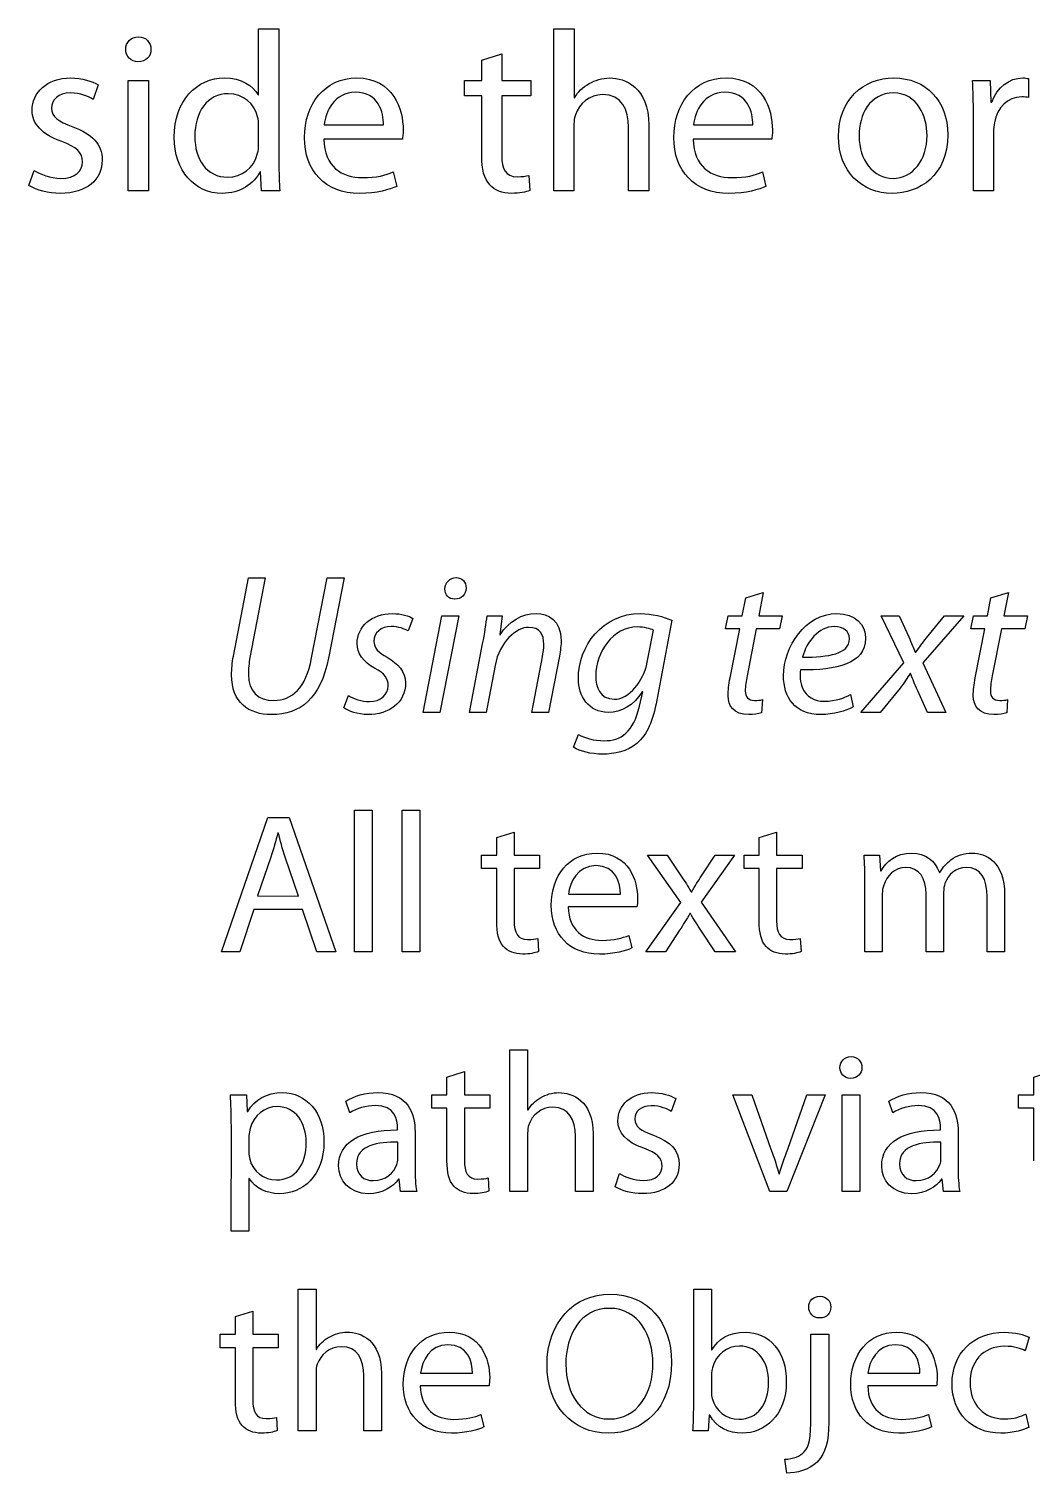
# Model space of a CAD drawing. Extents: x 0 to 808, y 79 to 394.
# Drawn here: x 750.22 to 770.1, y 344.94 to 373.61 of the extents above; entities that cross this region are included whole.
import ezdxf

# ---------------------------------------------------------------- set-up
doc = ezdxf.new("R2010")
doc.units = 0
doc.layers.add('Design_Template', color=7, linetype='CONTINUOUS')

msp = doc.modelspace()

# ---------------------------------------------------------------- linework, layer by layer
at = {"layer": 'Design_Template', "color": 7}
for points in [[(754.763784, 372.299065), (754.772665, 372.299065), (754.772665, 373.608231), (755.176311, 373.608231), (755.176311, 373.608231)], [(755.176311, 373.608231), (755.176311, 370.958486)], [(761.031905, 371.71495), (761.031905, 370.3922), (760.629118, 370.3922), (760.629118, 373.608231), (760.629978, 373.608231), (760.629978, 373.608231)], [(760.629978, 373.608231), (761.032765, 373.608231), (761.032765, 372.240201), (761.042219, 372.240201)], [(752.636405, 373.200425), (752.636405, 373.200425)], [(759.204181, 371.085554), (759.204181, 372.281519), (758.860122, 372.281519), (758.860122, 372.584897), (759.204181, 372.584897), (759.204181, 372.988174), (759.59866, 373.110148), (759.59866, 373.110148)], [(759.59866, 373.110148), (759.59866, 372.584897), (760.177344, 372.584897), (760.177344, 372.281519), (759.59866, 372.281519), (759.59866, 371.099138)], [(751.590476, 372.498581), (751.489636, 372.208788)], [(752.187208, 370.392483), (752.187208, 372.584897), (752.590568, 372.584897), (752.590568, 370.392483), (752.187208, 370.392483), (752.187208, 370.392483)], [(768.940682, 372.584614), (769.293048, 372.584614), (769.307086, 372.154168), (769.324847, 372.154168)], [(770.053645, 372.620555), (770.053645, 372.244729)], [(769.356933, 371.560714), (769.356933, 370.391917), (768.95787, 370.391917), (768.95787, 371.900599), (768.958443, 371.900599), (768.958443, 371.900599)], [(754.772665, 371.311672), (754.772665, 371.692026), (754.772665, 371.692026), (754.772665, 371.692026)], [(756.074417, 371.701649), (757.252698, 371.701649), (757.252698, 371.701649)], [(762.518149, 371.696555), (762.518149, 370.3922), (762.114789, 370.3922), (762.114789, 371.651557)], [(763.403077, 371.701649), (764.581358, 371.701649), (764.581358, 371.701649)], [(757.627697, 371.4161), (756.069834, 371.415817), (756.069834, 371.415817), (756.069834, 371.415817)], [(764.956357, 371.4161), (763.398494, 371.415817), (763.398494, 371.415817), (763.398494, 371.415817)], [(766.689544, 371.48402), (766.689544, 371.48402)], [(768.450519, 371.50666), (768.450519, 371.50666)], [(750.215099, 370.496344), (750.316799, 370.800005), (750.316799, 370.800005)], [(755.194073, 370.3922), (754.831393, 370.3922), (754.813631, 370.772837), (754.80475, 370.772837)], [(757.445497, 370.768026), (757.513679, 370.48276)], [(760.135232, 370.700672), (760.153566, 370.401539)], [(764.774157, 370.768026), (764.842339, 370.48276)], [(754.273335, 361.153892), (754.574423, 362.711817), (754.90645, 362.711817), (754.90645, 362.711817), (754.90645, 362.711817)], [(754.90645, 362.711817), (754.602211, 361.13012)], [(755.826042, 361.122196), (756.135437, 362.711817), (756.468324, 362.711817), (756.159501, 361.113989)], [(764.129583, 360.729673), (764.322669, 361.700935), (764.041921, 361.700935), (764.094633, 361.958466), (764.371657, 361.958466), (764.439838, 362.311369), (764.788767, 362.418344), (764.788767, 362.418344)], [(764.788767, 362.418344), (764.700246, 361.958466), (765.165771, 361.958466), (765.11306, 361.700935), (764.647534, 361.700935), (764.466767, 360.769293)], [(768.995399, 360.729673), (769.187911, 361.700935), (768.90745, 361.700935), (768.959589, 361.958466), (769.237185, 361.958466), (769.304794, 362.311369), (769.653437, 362.418344), (769.653437, 362.418344)], [(769.653437, 362.418344), (769.564915, 361.958466), (770.030441, 361.958466), (769.978302, 361.700935), (769.512776, 361.700935), (769.332009, 360.769293)], [(758.665031, 362.287597), (758.660447, 362.287597), (758.660447, 362.287597)], [(757.833674, 361.90696), (757.742001, 361.657069)], [(758.038219, 360.040281), (758.412071, 361.958749), (758.744385, 361.958749), (758.371105, 360.040281), (758.038219, 360.040281), (758.038219, 360.040281)], [(759.309891, 361.959032), (759.606395, 361.959032), (759.558267, 361.58264), (759.566575, 361.58264)], [(762.972788, 361.867906), (762.675712, 360.282247)], [(767.504285, 360.519403), (767.110952, 360.039715), (766.725353, 360.039715), (767.576477, 361.026825), (767.127281, 361.958183), (767.487383, 361.958466), (767.487383, 361.958466), (767.487383, 361.958466)], [(767.487383, 361.958466), (767.675885, 361.538492)], [(768.028825, 361.522644), (768.385775, 361.958466), (768.771373, 361.958466), (767.952908, 361.022863), (768.410699, 360.039715), (768.049164, 360.039715), (767.852641, 360.471575)], [(762.483772, 361.035315), (762.607244, 361.673484), (762.607244, 361.673484)], [(758.956951, 360.040281), (759.217645, 361.400104)], [(766.497604, 361.498306), (766.497604, 361.502834), (766.497604, 361.502834)], [(767.804513, 361.233133), (767.816258, 361.233133)], [(759.46688, 360.971639), (759.290697, 360.039998), (758.956951, 360.040281), (758.956951, 360.040281), (758.956951, 360.040281)], [(760.742277, 361.158138), (760.5257, 360.040281), (760.192241, 360.040281), (760.404807, 361.146251)], [(767.712267, 360.812592), (767.703959, 360.812592)], [(756.464886, 360.131407), (756.558277, 360.372808), (756.558277, 360.372808)], [(762.330507, 360.163387), (762.395537, 360.448652), (762.383218, 360.448652)], [(766.521668, 360.396297), (766.569796, 360.151217), (766.569796, 360.151217)], [(764.772152, 360.29385), (764.75525, 360.032074)], [(769.637108, 360.29385), (769.621351, 360.032074)], [(761.023025, 359.346927), (761.118422, 359.604175), (761.118422, 359.604175)], [(756.674587, 358.100021), (757.0281, 358.100021), (757.0281, 355.285569), (756.674587, 355.285569), (756.674587, 358.100021), (756.674587, 358.100021)], [(757.621394, 358.100021), (757.974334, 358.100021), (757.974334, 355.285569), (757.621394, 355.285569), (757.621394, 358.100021), (757.621394, 358.100021)], [(754.681565, 356.125801), (754.401104, 355.285286), (754.040143, 355.285286), (754.958875, 357.957105), (755.380283, 357.957105), (756.303599, 355.285286), (755.930319, 355.285286), (755.64155, 356.125801), (754.681565, 356.125801), (754.681565, 356.125801)], [(755.163993, 357.652313), (755.155685, 357.652313)], [(759.498106, 355.892325), (759.498106, 356.938582), (759.197019, 356.938582), (759.197019, 357.204038), (759.498106, 357.204038), (759.498106, 357.556941), (759.843311, 357.663916), (759.843311, 357.663916)], [(759.843311, 357.663916), (759.843311, 357.204038), (760.34923, 357.204038), (760.34923, 356.938582), (759.843311, 356.938582), (759.843311, 355.904211)], [(764.707694, 355.892325), (764.707694, 356.938582), (764.406607, 356.938582), (764.406607, 357.204038), (764.707694, 357.204038), (764.707694, 357.556941), (765.052899, 357.663916), (765.052899, 357.663916)], [(765.052899, 357.663916), (765.052899, 357.204038), (765.559391, 357.204038), (765.559391, 356.938582), (765.052899, 356.938582), (765.052899, 355.904211)], [(755.019035, 357.168663), (754.753758, 356.395785), (755.568499, 356.395502), (755.568499, 356.395502), (755.568499, 356.395502)], [(755.568499, 356.395502), (755.303794, 357.164701)], [(763.128632, 355.71743), (762.847884, 355.285569), (762.459708, 355.285569), (763.149545, 356.264755), (762.490934, 357.204038), (762.883121, 357.204038), (762.883121, 357.204038), (762.883121, 357.204038)], [(762.883121, 357.204038), (763.160145, 356.791987)], [(763.562072, 356.795949), (763.835085, 357.204038), (764.2161, 357.204038), (763.553764, 356.276641), (764.236439, 355.285569), (763.835371, 355.285569), (763.55004, 355.71743)], [(766.788951, 357.204038), (767.097774, 357.204038), (767.114103, 356.895), (767.126421, 356.895)], [(767.150485, 356.443329), (767.150485, 355.285852), (766.80528, 355.285852), (766.80528, 356.68473), (766.80528, 356.68473), (766.80528, 356.68473)], [(768.285795, 356.863304), (768.294102, 356.863304)], [(760.921898, 356.43116), (761.953216, 356.43116), (761.953216, 356.43116)], [(763.357241, 356.478705), (763.369559, 356.478705)], [(768.366295, 356.471346), (768.366295, 355.286135), (768.02109, 355.286135), (768.02109, 356.435688)], [(769.57838, 356.415595), (769.57838, 355.285852), (769.233748, 355.285852), (769.233748, 356.372013)], [(762.282378, 356.18127), (760.918174, 356.18127), (760.918174, 356.18127), (760.918174, 356.18127)], [(763.341771, 356.050523), (763.333463, 356.050523)], [(760.312848, 355.55527), (760.32975, 355.293776)], [(762.121665, 355.614417), (762.182111, 355.364527)], [(765.523008, 355.55527), (765.539338, 355.293776)], [(759.758801, 353.34531), (760.111741, 353.34531), (760.111741, 352.148213), (760.119476, 352.148213)], [(760.1126, 351.688901), (760.1126, 350.531424), (759.75966, 350.531424), (759.758801, 353.34531), (759.758801, 353.34531), (759.758801, 353.34531)], [(758.511479, 351.137897), (758.511479, 352.184154), (758.210391, 352.184154), (758.210391, 352.449609), (758.511479, 352.449609), (758.511479, 352.802513), (758.856684, 352.909487), (758.856684, 352.909487)], [(758.856684, 352.909487), (758.856684, 352.449609), (759.363176, 352.449609), (759.363176, 352.184154), (758.856684, 352.184154), (758.856684, 351.149783)], [(766.745407, 352.989011), (766.745407, 352.989011)], [(770.154772, 351.137897), (770.154772, 352.184154), (769.853684, 352.184154), (769.853684, 352.449609), (770.154772, 352.449609), (770.154772, 352.802513), (770.499404, 352.909487), (770.499404, 352.909487)], [(754.215467, 352.449326), (754.532597, 352.449326), (754.548926, 352.120478), (754.556661, 352.120478)], [(763.051856, 352.374331), (762.963335, 352.120761)], [(765.273773, 351.370807), (765.650204, 352.449609), (766.019473, 352.449609), (765.256871, 350.531141), (764.919974, 350.531141), (764.181436, 352.449609), (764.559872, 352.449609), (764.559872, 352.449609)], [(764.559872, 352.449609), (764.940887, 351.370807)], [(766.352074, 350.530858), (766.352074, 352.449326), (766.705013, 352.449326), (766.705013, 350.530858), (766.352074, 350.530858), (766.352074, 350.530858)], [(756.582055, 352.092178), (756.502128, 352.321976)], [(767.358468, 352.092178), (767.278541, 352.321976)], [(754.58846, 350.787824), (754.580725, 350.787824), (754.580725, 349.745245), (754.23151, 349.745245), (754.232369, 351.823044), (754.232369, 351.823044), (754.232369, 351.823044)], [(757.529435, 351.751444), (757.529435, 351.791065)], [(768.305848, 351.751444), (768.305848, 351.791065)], [(754.582158, 351.640791), (754.581298, 351.311943), (754.581298, 351.311943), (754.581298, 351.311943)], [(757.538029, 351.177234), (757.538029, 351.510044), (757.538029, 351.510044)], [(757.878651, 351.707862), (757.878651, 350.990736), (757.878651, 350.990736), (757.878651, 350.990736)], [(761.411488, 351.67277), (761.411488, 350.531141), (761.059121, 350.531141), (761.059121, 351.633433)], [(768.313869, 351.177234), (768.313869, 351.510044), (768.313869, 351.510044)], [(768.655064, 351.707862), (768.655064, 350.990736), (768.655064, 350.990736), (768.655064, 350.990736)], [(757.91045, 350.530858), (757.589882, 350.530858), (757.561234, 350.772541), (757.549489, 350.772541)], [(759.326793, 350.800842), (759.343122, 350.539348)], [(761.847506, 350.622551), (761.936887, 350.887723), (761.936887, 350.887723)], [(765.09759, 350.879233), (765.109335, 350.879233)], [(768.686863, 350.530858), (768.366295, 350.530858), (768.337647, 350.772541), (768.325901, 350.772541)], [(755.559904, 348.590881), (755.912844, 348.590881), (755.912844, 347.393784), (755.920006, 347.393784)], [(755.913704, 346.934472), (755.913704, 345.776996), (755.560764, 345.776996), (755.559904, 348.590881), (755.559904, 348.590881), (755.559904, 348.590881)], [(763.407947, 346.271683), (763.40852, 348.590881), (763.40852, 348.590881), (763.40852, 348.590881)], [(763.40852, 348.590881), (763.758309, 348.590881), (763.758309, 347.38586), (763.765471, 347.38586)], [(754.312869, 346.383185), (754.312869, 347.429442), (754.011782, 347.429442), (754.011782, 347.694898), (754.312869, 347.694898), (754.312869, 348.047801), (754.657501, 348.154776), (754.657501, 348.154776)], [(754.657501, 348.154776), (754.657501, 347.694898), (755.163993, 347.694898), (755.163993, 347.429442), (754.657501, 347.429442), (754.657501, 346.395071)], [(766.127762, 348.234299), (766.127762, 348.234299)], [(765.735002, 346.081788), (765.735002, 347.695181), (766.087942, 347.695181), (766.087942, 345.94708)], [(770.067683, 347.636034), (769.987756, 347.366616)], [(757.212018, 346.918341), (757.212018, 345.776713), (756.859651, 345.776713), (756.859651, 346.879004)], [(757.98608, 346.922303), (759.017971, 346.922303), (759.017971, 346.922303)], [(760.870046, 347.096632), (760.870046, 347.096632)], [(762.968778, 347.140498), (762.968778, 347.140498)], [(763.758595, 346.890324), (763.757736, 346.545628), (763.757736, 346.545628), (763.757736, 346.545628)], [(766.865727, 346.922303), (767.897045, 346.922303), (767.897045, 346.922303)], [(759.347133, 346.672696), (757.982356, 346.672696), (757.982356, 346.672696), (757.982356, 346.672696)], [(768.226207, 346.672696), (766.862003, 346.672696), (766.862003, 346.672696), (766.862003, 346.672696)], [(755.128183, 346.04613), (755.143939, 345.784637)], [(759.186419, 346.105844), (759.246293, 345.855953)], [(763.724505, 346.093391), (763.712759, 346.093391), (763.69643, 345.776147), (763.391618, 345.776147)], [(768.065494, 346.105844), (768.12594, 345.855953)], [(769.999788, 346.110089), (770.059089, 345.848029), (770.059089, 345.848029)], [(765.253147, 344.939877), (765.216764, 345.213539), (765.216764, 345.213539)]]:
    msp.add_lwpolyline(points, dxfattribs=at)
for points in [[(752.136215, 373.200425), (752.136215, 373.340794), (752.241925, 373.44975), (752.388602, 373.44975)], [(752.388602, 373.44975), (752.540148, 373.44975), (752.636405, 373.34136), (752.636405, 373.200425)], [(752.379721, 372.955912), (752.237628, 372.955912), (752.136215, 373.064585), (752.136215, 373.200425)], [(752.636405, 373.200425), (752.640988, 373.064585), (752.540148, 372.955912), (752.379721, 372.955912)], [(750.279557, 371.991159), (750.279557, 372.344345), (750.568899, 372.634139), (751.045597, 372.634139)], [(751.045597, 372.634139), (751.269908, 372.634139), (751.467578, 372.570747), (751.590476, 372.498581)], [(753.099065, 371.456852), (753.093336, 372.186147), (753.552845, 372.634422), (754.094001, 372.634422)], [(754.094001, 372.634422), (754.433762, 372.634422), (754.662371, 372.475941), (754.763784, 372.299065)], [(755.683949, 371.452041), (755.683949, 372.113416), (756.077855, 372.634422), (756.725294, 372.634422)], [(756.725294, 372.634422), (757.449222, 372.634422), (757.641734, 372.004743), (757.641734, 371.601749)], [(761.042219, 372.240201), (761.106676, 372.353401), (761.207229, 372.453301), (761.330988, 372.521221)], [(761.330988, 372.521221), (761.450162, 372.588859), (761.592255, 372.634139), (761.743228, 372.634139)], [(761.743228, 372.634139), (762.041451, 372.634139), (762.518149, 372.453018), (762.518149, 371.696555)], [(763.012609, 371.452041), (763.012609, 372.113416), (763.406515, 372.634422), (764.053953, 372.634422)], [(764.053953, 372.634422), (764.777881, 372.634422), (764.970394, 372.004743), (764.970394, 371.601749)], [(766.281314, 371.470436), (766.281314, 372.20426), (766.767465, 372.634422), (767.381959, 372.634422)], [(767.381959, 372.634422), (768.019084, 372.634139), (768.450519, 372.176808), (768.450519, 371.50666)], [(768.958443, 371.900599), (768.958443, 372.158696), (768.953287, 372.38057), (768.940682, 372.584614)], [(769.324847, 372.154168), (769.42626, 372.44849), (769.668907, 372.634139), (769.939628, 372.634139)], [(769.939628, 372.634139), (769.985464, 372.634139), (770.017263, 372.629611), (770.053645, 372.620555)], [(751.035856, 372.335572), (750.797507, 372.335572), (750.664295, 372.199732), (750.664295, 372.03644)], [(751.489636, 372.208788), (751.402261, 372.262841), (751.242406, 372.335572), (751.035856, 372.335572)], [(754.172495, 372.321705), (753.755671, 372.321705), (753.507868, 371.959463), (753.507868, 371.474681)], [(754.754903, 371.859846), (754.69503, 372.113416), (754.474442, 372.321705), (754.172495, 372.321705)], [(756.693208, 372.349439), (756.284692, 372.349439), (756.106216, 371.978141), (756.074417, 371.701649)], [(757.252698, 371.701649), (757.257282, 371.955218), (757.146988, 372.349439), (756.693208, 372.349439)], [(761.601136, 372.303876), (761.339868, 372.303876), (761.133318, 372.122472), (761.05998, 371.905127)], [(762.114789, 371.651557), (762.114789, 372.004743), (761.98215, 372.303876), (761.601136, 372.303876)], [(764.022441, 372.349439), (763.613924, 372.349439), (763.434876, 371.978141), (763.403077, 371.701649)], [(764.581358, 371.701649), (764.586515, 371.955218), (764.476221, 372.349439), (764.022441, 372.349439)], [(767.373651, 372.335855), (766.895521, 372.335572), (766.689544, 371.900599), (766.689544, 371.48402)], [(768.038278, 371.493076), (768.038278, 371.864375), (767.850349, 372.335855), (767.373651, 372.335855)], [(769.916423, 372.258313), (769.632237, 372.258313), (769.430844, 372.045496), (769.374694, 371.746363)], [(770.053645, 372.244729), (770.012106, 372.253785), (769.971426, 372.258313), (769.916423, 372.258313)], [(750.867121, 371.370537), (750.467486, 371.510905), (750.279557, 371.728534), (750.279557, 371.991159)], [(750.664295, 372.03644), (750.664295, 371.855035), (750.797507, 371.773531), (751.086276, 371.665141)], [(754.772665, 371.692026), (754.772665, 371.741835), (754.767508, 371.809755), (754.754903, 371.859846)], [(761.05998, 371.905127), (761.037062, 371.851073), (761.031905, 371.792209), (761.031905, 371.71495)], [(751.086276, 371.665141), (751.471302, 371.519961), (751.668685, 371.329784), (751.668685, 371.003766)], [(757.641734, 371.601749), (757.641734, 371.520244), (757.632853, 371.456852), (757.627697, 371.4161)], [(764.970394, 371.601749), (764.970394, 371.520244), (764.961513, 371.456852), (764.956357, 371.4161)], [(769.374694, 371.746363), (769.366387, 371.692026), (769.356933, 371.628634), (769.356933, 371.560714)], [(751.279076, 370.967542), (751.279076, 371.157719), (751.165058, 371.261864), (750.867121, 371.370537)], [(754.047591, 370.342391), (753.511019, 370.342391), (753.099065, 370.790666), (753.099065, 371.456852)], [(753.507868, 371.474681), (753.507868, 371.030935), (753.728456, 370.663881), (754.163614, 370.663881)], [(754.754903, 371.139607), (754.768368, 371.193943), (754.772665, 371.248563), (754.772665, 371.311672)], [(756.775714, 370.342391), (756.092465, 370.342391), (755.683949, 370.790666), (755.683949, 371.452041)], [(756.069834, 371.415817), (756.078142, 370.876982), (756.427357, 370.655108), (756.830717, 370.655108)], [(764.104373, 370.342391), (763.421125, 370.342391), (763.012609, 370.790666), (763.012609, 371.452041)], [(763.398494, 371.415817), (763.407374, 370.876982), (763.756017, 370.655108), (764.159377, 370.655108)], [(767.345004, 370.342674), (766.744547, 370.342674), (766.281314, 370.777365), (766.281314, 371.470436)], [(766.689544, 371.48402), (766.689544, 371.004049), (766.969432, 370.641241), (767.363911, 370.641241)], [(768.450519, 371.50666), (768.450519, 370.695861), (767.881575, 370.342674), (767.345004, 370.342674)], [(767.363911, 370.641241), (767.749509, 370.641241), (768.038278, 370.999238), (768.038278, 371.493076)], [(751.668685, 371.003766), (751.668685, 370.618884), (751.365305, 370.342391), (750.838474, 370.342391)], [(754.163614, 370.663881), (754.433762, 370.663881), (754.681852, 370.840757), (754.754903, 371.139607)], [(759.360311, 370.514739), (759.246293, 370.632468), (759.204181, 370.827173), (759.204181, 371.085554)], [(759.59866, 371.099138), (759.59866, 370.827456), (759.676868, 370.67322), (759.902039, 370.67322)], [(750.316799, 370.800005), (750.435973, 370.723312), (750.646247, 370.641241), (750.848214, 370.641241)], [(750.848214, 370.641241), (751.14128, 370.641241), (751.279076, 370.786421), (751.279076, 370.967542)], [(754.80475, 370.772837), (754.680419, 370.528324), (754.410271, 370.342391), (754.047591, 370.342391)], [(755.176311, 370.958486), (755.176311, 370.763781), (755.180895, 370.541625), (755.194073, 370.3922)], [(756.830717, 370.655108), (757.119486, 370.655108), (757.293378, 370.704917), (757.445497, 370.768026)], [(759.902039, 370.67322), (760.012333, 370.67322), (760.075931, 370.682276), (760.135232, 370.700672)], [(764.159377, 370.655108), (764.448719, 370.655108), (764.622611, 370.704917), (764.774157, 370.768026)], [(750.838474, 370.342391), (750.595541, 370.342391), (750.371229, 370.405784), (750.215099, 370.496344)], [(757.513679, 370.48276), (757.372159, 370.419085), (757.128081, 370.342391), (756.775714, 370.342391)], [(759.796043, 370.342674), (759.608114, 370.342674), (759.455708, 370.406067), (759.360311, 370.514739)], [(760.153566, 370.401539), (760.075931, 370.369843), (759.9516, 370.342674), (759.796043, 370.342674)], [(764.842339, 370.48276), (764.700819, 370.419085), (764.45674, 370.342391), (764.104373, 370.342391)], [(758.471945, 362.493905), (758.475956, 362.62069), (758.572212, 362.715779), (758.692533, 362.715779)], [(758.692533, 362.715779), (758.812853, 362.715779), (758.889915, 362.628331), (758.889915, 362.509471)], [(758.660447, 362.287597), (758.547289, 362.287597), (758.471945, 362.374762), (758.471945, 362.493905)], [(758.889915, 362.509471), (758.885332, 362.378724), (758.793659, 362.287597), (758.665031, 362.287597)], [(756.727012, 361.407462), (756.727012, 361.744234), (757.019219, 362.002049), (757.428595, 362.002049)], [(757.428595, 362.002049), (757.604779, 362.002049), (757.761482, 361.954504), (757.833674, 361.90696)], [(759.217645, 361.400104), (759.26119, 361.614053), (759.285827, 361.800551), (759.309891, 361.959032)], [(759.566575, 361.58264), (759.739034, 361.852058), (759.999728, 362.002615), (760.284486, 362.002615)], [(760.284486, 362.002615), (760.517106, 362.002615), (760.778087, 361.871868), (760.778087, 361.467458)], [(761.118422, 360.70675), (761.113838, 361.356805), (761.600276, 362.002898), (762.35056, 362.002898)], [(762.35056, 362.002898), (762.574872, 362.002898), (762.820096, 361.939505), (762.972788, 361.867906)], [(765.189549, 360.768727), (765.189549, 361.347466), (765.623276, 362.001483), (766.248655, 362.001483)], [(766.248655, 362.001483), (766.617924, 362.001483), (766.818172, 361.783288), (766.818172, 361.510192)], [(757.404531, 361.744517), (757.204284, 361.744517), (757.059899, 361.621411), (757.059899, 361.455289)], [(757.742001, 361.657069), (757.67382, 361.696973), (757.549489, 361.744517), (757.404531, 361.744517)], [(760.129216, 361.728669), (759.892013, 361.728669), (759.554542, 361.447365), (759.46688, 360.971639)], [(760.433455, 361.391897), (760.433455, 361.586319), (760.356679, 361.728669), (760.129216, 361.728669)], [(762.286676, 361.736876), (761.80167, 361.736876), (761.46821, 361.237378), (761.464199, 360.761935)], [(762.607244, 361.673484), (762.546797, 361.701218), (762.426476, 361.736876), (762.286676, 361.736876)], [(766.818172, 361.510192), (766.818172, 361.006732), (766.244645, 360.87174), (765.52616, 360.883626)], [(766.200527, 361.744517), (765.88397, 361.744517), (765.64648, 361.439158), (765.566553, 361.137761)], [(766.497604, 361.502834), (766.497604, 361.657352), (766.376711, 361.744517), (766.200527, 361.744517)], [(767.675885, 361.538492), (767.728024, 361.415386), (767.76813, 361.320297), (767.804513, 361.233133)], [(767.816258, 361.233133), (767.893034, 361.340391), (767.932568, 361.407745), (768.028825, 361.522644)], [(757.076228, 360.919567), (756.851344, 361.042673), (756.727012, 361.21304), (756.727012, 361.407462)], [(757.059899, 361.455289), (757.059899, 361.316618), (757.151572, 361.229171), (757.324604, 361.134082)], [(760.404807, 361.146251), (760.421136, 361.22153), (760.433455, 361.312656), (760.433455, 361.391897)], [(760.778087, 361.467458), (760.778087, 361.384256), (760.76233, 361.26115), (760.742277, 361.158138)], [(765.566553, 361.137761), (766.087942, 361.133799), (766.497604, 361.201437), (766.497604, 361.498306)], [(754.236953, 360.785141), (754.236953, 360.90004), (754.249271, 361.030787), (754.273335, 361.153892)], [(754.602211, 361.13012), (754.582158, 361.018901), (754.570412, 360.904002), (754.570412, 360.793065)], [(756.159501, 361.113989), (756.002798, 360.317339), (755.60173, 359.996133), (755.02763, 359.996133)], [(755.071747, 360.278002), (755.441016, 360.278002), (755.714029, 360.523648), (755.826042, 361.122196)], [(757.324604, 361.134082), (757.541181, 361.010977), (757.689289, 360.844855), (757.689289, 360.630622)], [(761.837479, 360.302057), (762.122238, 360.302057), (762.41559, 360.658923), (762.483772, 361.035315)], [(755.02763, 359.996133), (754.582158, 359.996133), (754.236953, 360.234137), (754.236953, 360.785141)], [(754.570412, 360.793065), (754.570412, 360.452331), (754.77066, 360.278002), (755.071747, 360.278002)], [(757.344944, 360.566947), (757.344944, 360.717504), (757.277335, 360.80863), (757.076228, 360.919567)], [(761.708851, 360.040564), (761.319529, 360.040564), (761.118422, 360.36545), (761.118422, 360.70675)], [(761.464199, 360.761935), (761.464199, 360.551665), (761.540402, 360.302057), (761.837479, 360.302057)], [(764.089763, 360.369129), (764.089763, 360.480065), (764.101509, 360.591002), (764.129583, 360.729673)], [(764.466767, 360.769293), (764.447287, 360.662319), (764.430384, 360.562985), (764.430384, 360.464217)], [(765.928087, 359.996416), (765.413861, 359.996416), (765.189549, 360.345074), (765.189549, 360.768727)], [(765.52616, 360.883626), (765.509258, 360.800423), (765.521576, 360.622132), (765.566553, 360.51912)], [(767.703959, 360.812592), (767.644086, 360.721466), (767.588223, 360.634301), (767.504285, 360.519403)], [(767.852641, 360.471575), (767.787611, 360.614491), (767.760395, 360.68977), (767.712267, 360.812592)], [(768.955005, 360.369129), (768.955005, 360.480065), (768.967324, 360.591002), (768.995399, 360.729673)], [(769.332009, 360.769293), (769.311956, 360.662319), (769.2962, 360.562985), (769.2962, 360.464217)], [(756.558277, 360.372808), (756.650523, 360.317339), (756.818972, 360.253947), (756.975675, 360.253947)], [(757.689289, 360.630622), (757.689289, 360.226213), (757.356403, 359.996416), (756.94674, 359.996416)], [(756.975675, 360.253947), (757.200559, 360.253947), (757.344944, 360.39658), (757.344944, 360.566947)], [(762.383218, 360.448652), (762.214197, 360.175273), (761.97814, 360.040564), (761.708851, 360.040564)], [(764.498852, 359.996416), (764.201776, 359.996416), (764.089763, 360.17499), (764.089763, 360.369129)], [(764.430384, 360.464217), (764.430384, 360.349319), (764.48682, 360.278002), (764.615449, 360.278002)], [(765.566553, 360.51912), (765.643329, 360.34847), (765.799173, 360.261305), (766.00028, 360.261305)], [(766.00028, 360.261305), (766.229175, 360.261305), (766.400775, 360.332622), (766.521668, 360.396297)], [(769.364668, 359.996416), (769.067591, 359.996416), (768.955005, 360.17499), (768.955005, 360.369129)], [(769.2962, 360.464217), (769.2962, 360.349319), (769.35149, 360.278002), (769.480978, 360.278002)], [(756.94674, 359.996416), (756.737899, 360.000661), (756.553407, 360.06377), (756.464886, 360.131407)], [(761.632075, 359.47739), (761.9578, 359.47739), (762.21391, 359.644078), (762.330507, 360.163387)], [(762.675712, 360.282247), (762.595784, 359.877838), (762.48721, 359.596534), (762.282378, 359.426167)], [(764.615449, 360.278002), (764.671312, 360.278002), (764.728034, 360.281964), (764.772152, 360.29385)], [(766.569796, 360.151217), (766.424839, 360.067732), (766.188209, 359.996416), (765.928087, 359.996416)], [(769.480978, 360.278002), (769.536841, 360.278002), (769.593563, 360.281964), (769.637108, 360.29385)], [(764.75525, 360.032074), (764.695376, 360.012547), (764.594536, 359.996416), (764.498852, 359.996416)], [(769.621351, 360.032074), (769.560905, 360.012547), (769.460351, 359.996416), (769.364668, 359.996416)], [(761.118422, 359.604175), (761.234731, 359.532859), (761.427817, 359.47739), (761.632075, 359.47739)], [(761.604287, 359.211935), (761.36823, 359.211935), (761.147069, 359.267403), (761.023025, 359.346927)], [(762.282378, 359.426167), (762.089866, 359.259479), (761.829171, 359.211935), (761.604287, 359.211935)], [(755.155685, 357.652313), (755.115292, 357.493549), (755.071747, 357.331106), (755.019035, 357.168663)], [(755.303794, 357.164701), (755.243347, 357.33903), (755.203527, 357.497794), (755.163993, 357.652313)], [(760.580704, 356.212683), (760.580704, 356.791704), (760.925336, 357.247337), (761.491701, 357.247337)], [(761.491701, 357.247337), (762.126248, 357.247337), (762.294697, 356.696333), (762.294697, 356.343713)], [(767.126421, 356.895), (767.234423, 357.077253), (767.41519, 357.24762), (767.736331, 357.24762)], [(767.736331, 357.24762), (768.001036, 357.24762), (768.201857, 357.088856), (768.285795, 356.863304)], [(768.510679, 357.112911), (768.626989, 357.200359), (768.755617, 357.247903), (768.939822, 357.247903)], [(768.939822, 357.247903), (769.196506, 357.247903), (769.57838, 357.081498), (769.57838, 356.415595)], [(761.463627, 356.998013), (761.106676, 356.998013), (760.949973, 356.673127), (760.921898, 356.43116)], [(761.953216, 356.43116), (761.9578, 356.653317), (761.861543, 356.998013), (761.463627, 356.998013)], [(766.80528, 356.68473), (766.80528, 356.883114), (766.800697, 357.045557), (766.788951, 357.204038)], [(767.616011, 356.962637), (767.395137, 356.962637), (767.234423, 356.788308), (767.17856, 356.613979)], [(768.02109, 356.435688), (768.02109, 356.740764), (767.88444, 356.962637), (767.616011, 356.962637)], [(768.294102, 356.863304), (768.353976, 356.970278), (768.430752, 357.053481), (768.510679, 357.112911)], [(768.811767, 356.962637), (768.610946, 356.962637), (768.454816, 356.816043), (768.394369, 356.645676)], [(769.233748, 356.372013), (769.233748, 356.740764), (769.096525, 356.962637), (768.811767, 356.962637)], [(763.160145, 356.791987), (763.23291, 356.68473), (763.292783, 356.585679), (763.357241, 356.478705)], [(763.369559, 356.478705), (763.434017, 356.593603), (763.497615, 356.692937), (763.562072, 356.795949)], [(768.394369, 356.645676), (768.37804, 356.598131), (768.366295, 356.534456), (768.366295, 356.471346)], [(767.17856, 356.613979), (767.15908, 356.562473), (767.150485, 356.503043), (767.150485, 356.443329)], [(761.535819, 355.241421), (760.937654, 355.241421), (760.580704, 355.633944), (760.580704, 356.212683)], [(760.918174, 356.18127), (760.925336, 355.709506), (761.231007, 355.515084), (761.583947, 355.515084)], [(762.294697, 356.343713), (762.294697, 356.272396), (762.286389, 356.216928), (762.282378, 356.18127)], [(759.634756, 355.392544), (759.534489, 355.495557), (759.498106, 355.666207), (759.498106, 355.892325)], [(759.843311, 355.904211), (759.843311, 355.666207), (759.911493, 355.531498), (760.108016, 355.531498)], [(763.333463, 356.050523), (763.269006, 355.931662), (763.201397, 355.832329), (763.128632, 355.71743)], [(763.55004, 355.71743), (763.473837, 355.82865), (763.410239, 355.935624), (763.341771, 356.050523)], [(764.844917, 355.392544), (764.744077, 355.495557), (764.707694, 355.666207), (764.707694, 355.892325)], [(765.052899, 355.904211), (765.052899, 355.666207), (765.121081, 355.531498), (765.317604, 355.531498)], [(760.108016, 355.531498), (760.204846, 355.531498), (760.260709, 355.539422), (760.312848, 355.55527)], [(761.583947, 355.515084), (761.836906, 355.515084), (761.989026, 355.558666), (762.121665, 355.614417)], [(765.317604, 355.531498), (765.414434, 355.531498), (765.470297, 355.539422), (765.523008, 355.55527)], [(760.016344, 355.241987), (759.851906, 355.241987), (759.719267, 355.297455), (759.634756, 355.392544)], [(760.32975, 355.293776), (760.261568, 355.265759), (760.152993, 355.241987), (760.016344, 355.241987)], [(762.182111, 355.364527), (762.057207, 355.309059), (761.844641, 355.241421), (761.535819, 355.241421)], [(765.226505, 355.241987), (765.061494, 355.241987), (764.929428, 355.297455), (764.844917, 355.392544)], [(765.539338, 355.293776), (765.471156, 355.265759), (765.362581, 355.241987), (765.226505, 355.241987)], [(766.308529, 352.989011), (766.308529, 353.112116), (766.400202, 353.207205), (766.529403, 353.207205)], [(766.529403, 353.207205), (766.661469, 353.206922), (766.745407, 353.111833), (766.745407, 352.989011)], [(766.521095, 352.775061), (766.396191, 352.775061), (766.308529, 352.87015), (766.308529, 352.989011)], [(766.745407, 352.989011), (766.749417, 352.87015), (766.661469, 352.775061), (766.521095, 352.775061)], [(754.232369, 351.823044), (754.232369, 352.068689), (754.224634, 352.267073), (754.215467, 352.449326)], [(754.556661, 352.120478), (754.701046, 352.354238), (754.929941, 352.492909), (755.247071, 352.492909)], [(755.247071, 352.492909), (755.716607, 352.492909), (756.069547, 352.100385), (756.069547, 351.517968)], [(756.502128, 352.321976), (756.662842, 352.424988), (756.895461, 352.492626), (757.140113, 352.492626)], [(757.140113, 352.492626), (757.734266, 352.492626), (757.878651, 352.092178), (757.878651, 351.707862)], [(760.119476, 352.148213), (760.175339, 352.247546), (760.26386, 352.334428), (760.372435, 352.394141)], [(760.372435, 352.394141), (760.476426, 352.453571), (760.60133, 352.493192), (760.733396, 352.493192)], [(760.733396, 352.493192), (760.99409, 352.493192), (761.411488, 352.334428), (761.411488, 351.67277)], [(761.903656, 351.930301), (761.903656, 352.239622), (762.157188, 352.493192), (762.574585, 352.493192)], [(762.574585, 352.493192), (762.771108, 352.493192), (762.943281, 352.437723), (763.051856, 352.374331)], [(767.278541, 352.321976), (767.439254, 352.424988), (767.671874, 352.492626), (767.916526, 352.492626)], [(767.916526, 352.492626), (768.510679, 352.492626), (768.655064, 352.092178), (768.655064, 351.707862)], [(755.139929, 352.215567), (754.898715, 352.215567), (754.674403, 352.044917), (754.606222, 351.783706)], [(755.71804, 351.50212), (755.71804, 351.886719), (755.513209, 352.215567), (755.139929, 352.215567)], [(757.087974, 352.235094), (756.90778, 352.235094), (756.718705, 352.179626), (756.582055, 352.092178)], [(757.529435, 351.791065), (757.529435, 351.949828), (757.485318, 352.235094), (757.087974, 352.235094)], [(760.609924, 352.204247), (760.381029, 352.204247), (760.200262, 352.045483), (760.136664, 351.855589)], [(761.059121, 351.633433), (761.059121, 351.94247), (760.942811, 352.204247), (760.609924, 352.204247)], [(762.565991, 352.231698), (762.356862, 352.231698), (762.240839, 352.112837), (762.240839, 351.970205)], [(762.963335, 352.120761), (762.886559, 352.168306), (762.746185, 352.231698), (762.565991, 352.231698)], [(767.864387, 352.235094), (767.68362, 352.235094), (767.495118, 352.179626), (767.358468, 352.092178)], [(768.305848, 351.791065), (768.305848, 351.949828), (768.261731, 352.235094), (767.864387, 352.235094)], [(754.606222, 351.783706), (754.594476, 351.740124), (754.582158, 351.688335), (754.582158, 351.640791)], [(760.136664, 351.855589), (760.116611, 351.808045), (760.1126, 351.756255), (760.1126, 351.688901)], [(762.417309, 351.387221), (762.068093, 351.510327), (761.903656, 351.700221), (761.903656, 351.930301)], [(762.240839, 351.970205), (762.240839, 351.811441), (762.356576, 351.740407), (762.609535, 351.645319)], [(755.128183, 350.760938), (755.50089, 350.760938), (755.71804, 351.062052), (755.71804, 351.50212)], [(756.069547, 351.517968), (756.069547, 350.82801), (755.644415, 350.48671), (755.186625, 350.48671)], [(756.361754, 351.037997), (756.361754, 351.501837), (756.779151, 351.755406), (757.529435, 351.751444)], [(757.538029, 351.510044), (757.152431, 351.517968), (756.715553, 351.450613), (756.715553, 351.0779)], [(762.609535, 351.645319), (762.947005, 351.518534), (763.118605, 351.351846), (763.118605, 351.066297)], [(767.138167, 351.037997), (767.138167, 351.501837), (767.555564, 351.755406), (768.305848, 351.751444)], [(768.313869, 351.510044), (767.928844, 351.517968), (767.491393, 351.450613), (767.491393, 351.0779)], [(754.581298, 351.311943), (754.581298, 351.260153), (754.589033, 351.212609), (754.597627, 351.169027)], [(762.779416, 351.034601), (762.779416, 351.201006), (762.678003, 351.292133), (762.417309, 351.387221)], [(764.940887, 351.370807), (765.005344, 351.196478), (765.057197, 351.037714), (765.09759, 350.879233)], [(765.109335, 350.879233), (765.153453, 351.037997), (765.209602, 351.196478), (765.273773, 351.370807)], [(754.597627, 351.169027), (754.662658, 350.927343), (754.874651, 350.760938), (755.128183, 350.760938)], [(756.955908, 350.486993), (756.562575, 350.486993), (756.361754, 350.760655), (756.361754, 351.037997)], [(756.715553, 351.0779), (756.715553, 350.852065), (756.867673, 350.74509), (757.04844, 350.74509)], [(757.04844, 350.74509), (757.301399, 350.74509), (757.461254, 350.903571), (757.517976, 351.066014)], [(757.517976, 351.066014), (757.530295, 351.101672), (757.538029, 351.141576), (757.538029, 351.177234)], [(757.878651, 350.990736), (757.878651, 350.824048), (757.886386, 350.661605), (757.91045, 350.530858)], [(758.648702, 350.638116), (758.547862, 350.741128), (758.511479, 350.911778), (758.511479, 351.137897)], [(758.856684, 351.149783), (758.856684, 350.911778), (758.924866, 350.777069), (759.121389, 350.777069)], [(763.118605, 351.066297), (763.118605, 350.729525), (762.8539, 350.487559), (762.392386, 350.487559)], [(762.402412, 350.749052), (762.659096, 350.749052), (762.779416, 350.875837), (762.779416, 351.034601)], [(767.731748, 350.486993), (767.338987, 350.486993), (767.138167, 350.760655), (767.138167, 351.037997)], [(767.491393, 351.0779), (767.491393, 350.852065), (767.644086, 350.74509), (767.82428, 350.74509)], [(767.82428, 350.74509), (768.077239, 350.74509), (768.237666, 350.903571), (768.294389, 351.066014)], [(768.294389, 351.066014), (768.306707, 351.101672), (768.313869, 351.141576), (768.313869, 351.177234)], [(768.655064, 350.990736), (768.655064, 350.824048), (768.662799, 350.661605), (768.686863, 350.530858)], [(755.186625, 350.48671), (754.929941, 350.48671), (754.704197, 350.598212), (754.58846, 350.787824)], [(757.549489, 350.772541), (757.440914, 350.621985), (757.232358, 350.486993), (756.955908, 350.486993)], [(759.029716, 350.487559), (758.865278, 350.487559), (758.733212, 350.543027), (758.648702, 350.638116)], [(759.121389, 350.777069), (759.218218, 350.777069), (759.274081, 350.784993), (759.326793, 350.800842)], [(762.392386, 350.487559), (762.180393, 350.487559), (761.983296, 350.543027), (761.847506, 350.622551)], [(761.936887, 350.887723), (762.040878, 350.820369), (762.225656, 350.749052), (762.402412, 350.749052)], [(768.325901, 350.772541), (768.216754, 350.621985), (768.008771, 350.486993), (767.731748, 350.486993)], [(759.343122, 350.539348), (759.274941, 350.511331), (759.166366, 350.487559), (759.029716, 350.487559)], [(760.496766, 347.088991), (760.496766, 347.937147), (761.030473, 348.492114), (761.753541, 348.492114)], [(761.753541, 348.492114), (762.490934, 348.491831), (762.968778, 347.932902), (762.968778, 347.140498)], [(765.690025, 348.234299), (765.690025, 348.357405), (765.78227, 348.452494), (765.914336, 348.452494)], [(765.914336, 348.452494), (766.043824, 348.452494), (766.127762, 348.357122), (766.127762, 348.234299)], [(761.736066, 348.21081), (761.158528, 348.210527), (760.870046, 347.683012), (760.870046, 347.096632)], [(762.599509, 347.12465), (762.599509, 347.655844), (762.318761, 348.21081), (761.736066, 348.21081)], [(765.907174, 348.02035), (765.774535, 348.02035), (765.690025, 348.119401), (765.690025, 348.234299)], [(766.127762, 348.234299), (766.132918, 348.119401), (766.048408, 348.02035), (765.907174, 348.02035)], [(755.920006, 347.393784), (755.976442, 347.493118), (756.064391, 347.579999), (756.172966, 347.639713)], [(756.172966, 347.639713), (756.276957, 347.699143), (756.402434, 347.738763), (756.5345, 347.738763)], [(756.5345, 347.738763), (756.795194, 347.738763), (757.212018, 347.579999), (757.212018, 346.918341)], [(757.645458, 346.704109), (757.645458, 347.283131), (757.99009, 347.738763), (758.556456, 347.738763)], [(758.528381, 347.489156), (758.170858, 347.489156), (758.014728, 347.16427), (757.98608, 346.922303)], [(759.017971, 346.922303), (759.022554, 347.14446), (758.925725, 347.489156), (758.528381, 347.489156)], [(758.556456, 347.738763), (759.19043, 347.738763), (759.358879, 347.187759), (759.358879, 346.835139)], [(763.765471, 347.38586), (763.890948, 347.599809), (764.114687, 347.73848), (764.427806, 347.73848)], [(764.316367, 347.461139), (764.075153, 347.461139), (763.850841, 347.298696), (763.778076, 347.032957)], [(764.894478, 346.747691), (764.894478, 347.132291), (764.693657, 347.461139), (764.316367, 347.461139)], [(764.427806, 347.73848), (764.909088, 347.73848), (765.250282, 347.342278), (765.245699, 346.759294)], [(766.524533, 346.704109), (766.524533, 347.283131), (766.869165, 347.738763), (767.43553, 347.738763)], [(767.407456, 347.489156), (767.050505, 347.489156), (766.893802, 347.16427), (766.865727, 346.922303)], [(767.897045, 346.922303), (767.901629, 347.14446), (767.805372, 347.489156), (767.407456, 347.489156)], [(767.43553, 347.738763), (768.070077, 347.738763), (768.238526, 347.187759), (768.238526, 346.835139)], [(768.534457, 346.716278), (768.534457, 347.307186), (768.944119, 347.735367), (769.578093, 347.735367)], [(769.578093, 347.735367), (769.786935, 347.735367), (769.971426, 347.683578), (770.067683, 347.636034)], [(756.410455, 347.449819), (756.18156, 347.449819), (756.001366, 347.290772), (755.937768, 347.10116)], [(756.859651, 346.879004), (756.859651, 347.188042), (756.743342, 347.449819), (756.410455, 347.449819)], [(769.578093, 347.457743), (769.132621, 347.457743), (768.891694, 347.132857), (768.891694, 346.732409)], [(769.987756, 347.366616), (769.903245, 347.41416), (769.770606, 347.457743), (769.578093, 347.457743)], [(755.937768, 347.10116), (755.917714, 347.053616), (755.913704, 347.001827), (755.913704, 346.934472)], [(761.712575, 345.73313), (760.998674, 345.73313), (760.496766, 346.280456), (760.496766, 347.088991)], [(760.870046, 347.096632), (760.870046, 346.525818), (761.182879, 346.014717), (761.732915, 346.014717)], [(762.968778, 347.140498), (762.968778, 346.220742), (762.402412, 345.73313), (761.712575, 345.73313)], [(761.732915, 346.014717), (762.286962, 346.014717), (762.599509, 346.517894), (762.599509, 347.12465)], [(763.778076, 347.032957), (763.770914, 346.993337), (763.758595, 346.94551), (763.758595, 346.890324)], [(758.600573, 345.732847), (758.002409, 345.732847), (757.645458, 346.125371), (757.645458, 346.704109)], [(757.982356, 346.672696), (757.99009, 346.200932), (758.295762, 346.00651), (758.648702, 346.00651)], [(759.358879, 346.835139), (759.358879, 346.763822), (759.351717, 346.708354), (759.347133, 346.672696)], [(764.304048, 346.010472), (764.672744, 346.010472), (764.894478, 346.307907), (764.894478, 346.747691)], [(765.245699, 346.759294), (765.245699, 346.073581), (764.808821, 345.732564), (764.375094, 345.732564)], [(767.479648, 345.732847), (766.881483, 345.732847), (766.524533, 346.125371), (766.524533, 346.704109)], [(766.862003, 346.672696), (766.869165, 346.200932), (767.174836, 346.00651), (767.527776, 346.00651)], [(768.238526, 346.835139), (768.238526, 346.763822), (768.230218, 346.708354), (768.226207, 346.672696)], [(769.50189, 345.73313), (768.915472, 345.73313), (768.534457, 346.129616), (768.534457, 346.716278)], [(768.891694, 346.732409), (768.891694, 346.28838), (769.181036, 346.015), (769.566061, 346.015)], [(754.449519, 345.883404), (754.349252, 345.986417), (754.312869, 346.157067), (754.312869, 346.383185)], [(754.657501, 346.395071), (754.657501, 346.157067), (754.725683, 346.022358), (754.922779, 346.022358)], [(763.757736, 346.545628), (763.757736, 346.502046), (763.764898, 346.458181), (763.774065, 346.418843)], [(763.774065, 346.418843), (763.842247, 346.17716), (764.047078, 346.010472), (764.304048, 346.010472)], [(754.922779, 346.022358), (755.019608, 346.022358), (755.074898, 346.030282), (755.128183, 346.04613)], [(758.648702, 346.00651), (758.901661, 346.00651), (759.05378, 346.050092), (759.186419, 346.105844)], [(763.391618, 345.776147), (763.399926, 345.906893), (763.407947, 346.101032), (763.407947, 346.271683)], [(764.375094, 345.732564), (764.094347, 345.732564), (763.869176, 345.839822), (763.724505, 346.093391)], [(765.602363, 345.360417), (765.698619, 345.467392), (765.735002, 345.622194), (765.735002, 346.081788)], [(767.527776, 346.00651), (767.780735, 346.00651), (767.932855, 346.050092), (768.065494, 346.105844)], [(769.566061, 346.015), (769.766882, 346.015), (769.899521, 346.066506), (769.999788, 346.110089)], [(754.831106, 345.732847), (754.666668, 345.732847), (754.53403, 345.788316), (754.449519, 345.883404)], [(755.143939, 345.784637), (755.075758, 345.756619), (754.967756, 345.732847), (754.831106, 345.732847)], [(759.246293, 345.855953), (759.121389, 345.800485), (758.909396, 345.732847), (758.600573, 345.732847)], [(766.087942, 345.94708), (766.087942, 345.574366), (766.027495, 345.332683), (765.855322, 345.158071)], [(768.12594, 345.855953), (768.001036, 345.800485), (767.78847, 345.732847), (767.479648, 345.732847)], [(770.059089, 345.848029), (769.967416, 345.800485), (769.762585, 345.73313), (769.50189, 345.73313)], [(765.216764, 345.213539), (765.377478, 345.225425), (765.517852, 345.269008), (765.602363, 345.360417)], [(765.855322, 345.158071), (765.698619, 345.003552), (765.442508, 344.939877), (765.253147, 344.939877)]]:
    msp.add_open_spline(points, degree=3, dxfattribs=at)

doc.saveas('drawing.dxf')
